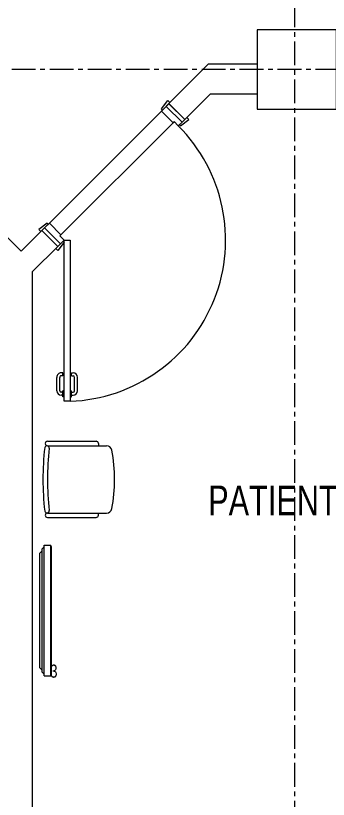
# Model space of a CAD drawing. Header units: millimetres. Extents: x 26027 to 581921, y 7230 to 233891.
# Drawn here: x 486131 to 488222, y 159063 to 164305 of the extents above; entities that cross this region are included whole.
import ezdxf

# ---------------------------------------------------------------- set-up
doc = ezdxf.new("R2010")
doc.units = ezdxf.units.MM
doc.header["$LTSCALE"] = 5
doc.linetypes.add('CENTER', pattern=[50.8, 31.75, -6.35, 6.35, -6.35])
doc.layers.get('0').update_dxf_attribs({"color": 252})
for name, color, linetype, lineweight in [('72_EGR_BASE_TEXT', 252, 'Continuous', 5), ('car', 252, 'Continuous', 5), ('Medical Equipment and Furniture', 252, 'Continuous', 0), ('Structure', 252, 'Continuous', 5), ('Walls', 252, 'Continuous', 5), ('Wooden Joinery', 252, 'Continuous', 5)]:
    doc.layers.add(name, color=color, linetype=linetype, lineweight=lineweight)
doc.layers.add('axes', color=252, linetype='Continuous')
doc.styles.add('X3G_ENTITY_257CFD', font='swisscl.ttf', dxfattribs={"height": 200})
doc.styles.add('X3G_ENTITY_2587EA', font='swisscl.ttf', dxfattribs={"height": 200})

# ---------------------------------------------------------------- blocks, each defined once
blk = doc.blocks.new('DM15862C-P')
at = {"lineweight": 0}
for p, q in [((-0.3835, 0), (-0.3983, -0.0149)), ((0.3835, 0), (-0.3835, 0)), ((0.3835, 0), (0.3983, -0.0149)), ((-0.4367, -0.0287), (-0.4367, -0.0734)), ((0.4365, -0.0287), (-0.4367, -0.0287)), ((-0.4157, -0.0175), (-0.4256, -0.0287)), ((0.41, -0.0149), (-0.4099, -0.0149)), ((0.4157, -0.0175), (0.4254, -0.0287)), ((0.4365, -0.0287), (0.4365, -0.0734)), ((0.4365, -0.0734), (-0.4367, -0.0734)), ((-0.4291, -0.078), (-0.4291, -0.0734)), ((0.429, -0.078), (-0.4291, -0.078)), ((0.429, -0.078), (0.429, -0.0734))]:
    blk.add_line(p, q, dxfattribs=at)
for points in [[(-0.4099, -0.0149), (-0.4121, -0.0149), (-0.4141, -0.0158), (-0.4157, -0.0175)], [(0.4157, -0.0175), (0.4141, -0.0158), (0.4121, -0.0149), (0.41, -0.0149)]]:
    blk.add_open_spline(points, degree=3, dxfattribs=at)
blk = doc.blocks.new('GF21016-P')
at = {"color": 0, "extrusion": (-1.24384e-09, -1.20261e-09, -1)}
for p, q in [((0.0128, 0.0179), (0.0128, 0.4136)), ((0.4628, 0.0179), (0.4628, 0.4136)), ((-0.0172, 0.0179), (-0.0172, 0.3435)), ((-0.0022, 0.3585), (0.0128, 0.3585)), ((0.4778, 0.3585), (0.4628, 0.3585)), ((0.4928, 0.0179), (0.4928, 0.3435)), ((0.4778, 0.0029), (0.4778, 0.0029))]:
    blk.add_line(p, q, dxfattribs=at)
for centre, radius, start, end in [((-0.2378, -0.5362), 1.0036, 78.7568, 101.2432), ((-0.0478, 0.4136), 0.035, 0, 80.6557), ((-0.4278, 0.4136), 0.035, 99.3443, 180), ((0.0022, 0.3435), 0.015, 0, 90), ((-0.4778, 0.3435), 0.015, 90, 180), ((0.0022, 0.0179), 0.015, 270, 0), ((0.0022, 0.0179), 0.015, 180, 270), ((-0.0284, 0.0145), 0.015, 284.3864, 95.5209), ((-0.2378, 1.8734), 1.8855, 263.5119, 276.4881), ((-0.2378, 1.8928), 1.8749, 263.6341, 276.3659), ((-0.4471, 0.0145), 0.015, 84.4791, 255.6136), ((-0.4778, 0.0179), 0.015, 270, 0), ((-0.4778, 0.0179), 0.015, 180, 270)]:
    blk.add_arc(centre, radius, start, end, dxfattribs=at)
blk = doc.blocks.new('A$C683B37BC')
at = {"layer": 'car'}
for p, q in [((-770.4, -827), (-21.2, -77.8)), ((56.6, -155.6, -2.4), (-692.7, -904.8, -4.7))]:
    blk.add_line(p, q, dxfattribs=at)
at = {"layer": 'Wooden Joinery'}
for p, q in [((-92.4, 996.4, -2.4), (-102.4, 996.4, -2.4)), ((-92.4, 1006.4, -2.4), (-92.4, 966.4, -2.4)), ((-82.4, 1006.4, -2.4), (-92.4, 1006.4, -2.4)), ((-42.4, 1006.4, -2.4), (-32.4, 1006.4, -2.4)), ((-32.4, 1006.4, -2.4), (-32.4, 966.4, -2.4)), ((-32.4, 996.4, -2.4), (-22.4, 996.4, -2.4)), ((-132.4, 966.4, -2.4), (-132.4, 876.4, -2.4)), ((-112.4, 966.4, -2.4), (-112.4, 876.4, -2.4)), ((-92.4, 976.4, -2.4), (-102.4, 976.4, -2.4)), ((-82.4, 966.4, -2.4), (-92.4, 966.4, -2.4)), ((-42.4, 966.4, -2.4), (-32.4, 966.4, -2.4)), ((-32.4, 976.4, -2.4), (-22.4, 976.4, -2.4)), ((-12.4, 966.4, -2.4), (-12.4, 876.4, -2.4)), ((7.6, 966.4, -2.4), (7.6, 876.4, -2.4)), ((-92.4, 866.4, -2.4), (-102.4, 866.4, -2.4)), ((-92.4, 846.4, -2.4), (-102.4, 846.4, -2.4)), ((-92.4, 866.4, -2.4), (-92.4, 846.4, -2.4)), ((-32.4, 866.4, -2.4), (-22.4, 866.4, -2.4)), ((-32.4, 866.4, -2.4), (-32.4, 846.4, -2.4)), ((-32.4, 846.4, -2.4), (-22.4, 846.4, -2.4))]:
    blk.add_line(p, q, dxfattribs=at)
for points in [[(-82.4, -42.4), (-82.4, 1036.4), (-42.4, 1036.4), (-42.4, -42.4)], [(-35.4, -35.4), (-42.4, -28.3), (0, 28.3), (14.1, 14.1)], [(63.6, -148.5), (70.7, -155.6), (127.3, -113.1), (113.1, -99)], [(-812.9, -812.9), (-819.9, -805.8), (-876.5, -848.2), (-862.4, -862.4)], [(-699.7, -911.9), (-692.7, -918.9), (-735.1, -975.5), (-749.2, -961.4)]]:
    blk.add_lwpolyline(points, close=True, dxfattribs=at)
for points in [[(-17.7, -17.7), (88.4, -123.7), (106.1, -106.1), (0, 0), (-17.7, -17.7)], [(-17.7, -17.7), (-42.4, -42.4), (-14.1, -70.7), (-21.2, -77.8), (56.6, -155.6), (88.4, -123.7), (-17.7, -17.7)], [(-830.6, -830.6), (-724.5, -936.6), (-742.2, -954.3), (-848.2, -848.2), (-830.6, -830.6)], [(-830.6, -830.6), (-805.8, -805.8), (-777.5, -834.1), (-770.4, -827), (-692.7, -904.8), (-724.5, -936.6), (-830.6, -830.6)]]:
    blk.add_lwpolyline(points, dxfattribs=at)
for centre, radius, start, end in [((-42.4, -42.4), 1079.6, 92.1234, 225), ((-102.4, 966.4, -2.4), 30, 90, 180), ((-22.4, 966.4, -2.4), 30, 0, 90), ((-102.4, 966.4, -2.4), 10, 90, 180), ((-22.4, 966.4, -2.4), 10, 0, 90), ((-102.4, 876.4, -2.4), 30, 180, 270), ((-102.4, 876.4, -2.4), 10, 180, 270), ((-22.4, 876.4, -2.4), 10, 270, 0), ((-22.4, 876.4, -2.4), 30, 270, 0)]:
    blk.add_arc(centre, radius, start, end, dxfattribs=at)

msp = doc.modelspace()

# ---------------------------------------------------------------- linework, layer by layer
at = {"layer": 'axes', "linetype": 'CENTER', "lineweight": 0}
for p, q in [((487998.8, 120285.6, 0), (487998.8, 210035.3, 0)), ((544175.8, 163945.3, 2.4), (461383.1, 163945.3, 2.4))]:
    msp.add_line(p, q, dxfattribs=at)
at = {"layer": 'Structure', "elevation": 0}
msp.add_lwpolyline([(487746.7, 163680.3), (488276.7, 163680.3), (488276.7, 164210.3), (487746.7, 164210.3)], close=True, dxfattribs=at)
at = {"layer": 'Walls'}
for p, q in [((487155.5, 163717, 2.4), (487418.8, 163980.3, 2.4)), ((487746.7, 163980.3, 0), (487418.8, 163980.3, 0)), ((487261.6, 163611, 2.4), (487430.9, 163780.3, 2.4)), ((487746.7, 163780.3, 2.4), (487430.9, 163780.3, 2.4)), ((487261.6, 163611, 2.4), (487155.5, 163717, 2.4)), ((486168.8, 162730.3, 2.4), (486030.5, 162868.5, 2.4)), ((486168.8, 162730.3, 2.4), (486307, 162868.5, 2.4)), ((486413.1, 162762.4, 2.4), (486307, 162868.5, 2.4)), ((486243.8, 162593.1, 2.4), (486413.1, 162762.4, 2.4)), ((486243.8, 158855.3, 2.4), (486243.8, 162593.1, 2.4))]:
    msp.add_line(p, q, dxfattribs=at)

# ---------------------------------------------------------------- block references
at = {"layer": 'Medical Equipment and Furniture', "extrusion": (8.17196e-07, -2.67577e-11, -1), "xscale": 999.9999999999974, "yscale": 999.9999999999974, "zscale": 999.9999999999974, "rotation": 89.99997488711676}
msp.add_blockref('GF21016-P', (-486325.7, 160965.8, 0.4), dxfattribs=at)
at = {"layer": 'Medical Equipment and Furniture', "xscale": -1000, "yscale": 1000, "zscale": 1000, "rotation": 90}
msp.add_blockref('DM15862C-P', (486293.8, 160326.4, 2.4), dxfattribs=at)
at = {"layer": 'Wooden Joinery', "rotation": 180}
msp.add_blockref('A$C683B37BC', (486413.1, 162762.4, 2.4), dxfattribs=at)

# ---------------------------------------------------------------- texts
at = {"layer": '72_EGR_BASE_TEXT', "insert": (488654.6, 161162.3), "char_height": 200, "attachment_point": 2, "style": 'X3G_ENTITY_2587EA'}
msp.add_mtext('PATIENT ROOM - 3 BEDS', dxfattribs=at)
at = {"layer": 'Medical Equipment and Furniture', "insert": (486385.8, 159875.8, 0), "char_height": 87.5, "attachment_point": 8, "style": 'X3G_ENTITY_257CFD'}
msp.add_mtext('3', dxfattribs=at)

doc.saveas('drawing.dxf')
